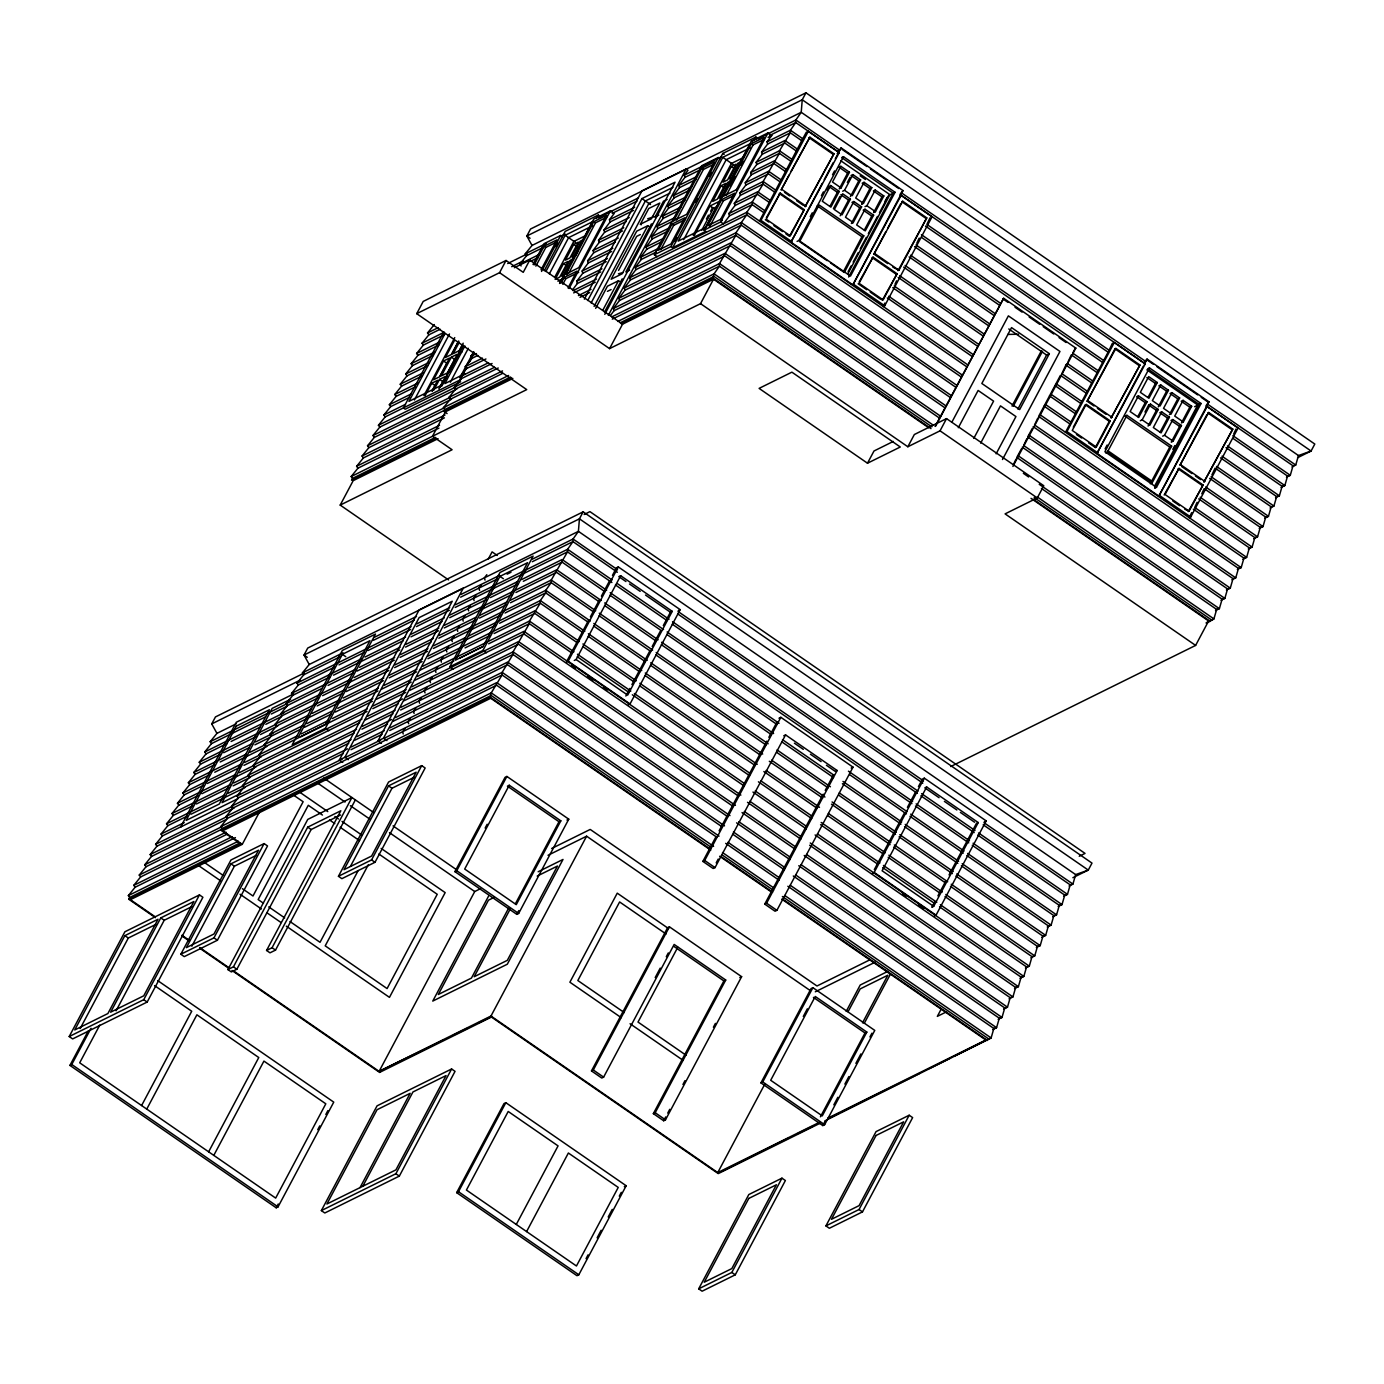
<?xml version="1.0" encoding="UTF-8"?>
<svg xmlns="http://www.w3.org/2000/svg" width="1384" height="1384" viewBox="0 0 1384 1384"><rect width="100%" height="100%" fill="white"/><g stroke="black" fill="none" stroke-linecap="round" stroke-linejoin="round"><path stroke-width="1.5" d="M155.423 917.661L128.747 899.237L240.608 843.894L221.025 830.365L221.942 828.618L220.644 826.732L227.408 818.359L226.094 816.473L232.858 808.1L231.543 806.215L238.308 797.859L237.01 795.956L243.774 787.6L242.46 785.697L249.224 777.341L247.909 775.438L254.673 767.082L253.376 765.179L260.123 756.823L258.825 754.92L265.59 746.564L264.275 744.661L271.039 736.305L269.724 734.42L276.489 726.046L275.191 724.161L281.938 715.788L280.641 713.902L287.405 705.529L286.09 703.643L292.854 695.27L291.54 693.384L298.304 685.011L297.006 683.125L303.771 674.752L302.456 672.866L309.22 664.493L304.03 655.047L307.732 648.058L583.148 511.838L1091.993 863.097L1088.274 870.086L1075.662 874.601L1072.929 884.082L1070.195 884.86L1067.479 894.341L1064.746 895.119L1062.012 904.6L1059.296 905.361L1056.563 914.859L1053.847 915.62L1051.113 925.117L1048.38 925.879L1045.664 935.359L1042.93 936.138L1040.197 945.618L1037.481 946.396L1034.748 955.877L1032.014 956.655L1029.298 966.136L1026.565 966.914L1023.831 976.395L1021.115 977.173L1018.382 986.654L1015.666 987.432L1012.932 996.913L1010.199 997.691L1007.483 1007.171L1004.749 1007.95L1002.016 1017.43L999.3 1018.209L996.566 1027.689L993.85 1028.468L991.117 1037.948L954.389 1056.113M521.111 265.97L519.813 264.084L526.577 255.711L525.263 253.826L532.027 245.452L526.837 236.007L530.539 229.017L805.955 92.797L1314.8 444.056L1311.081 451.028L1298.469 455.544L1295.735 465.041L1293.019 465.803L1290.286 475.3L1287.553 476.061L1284.836 485.542L1282.103 486.32L1279.37 495.801L1276.654 496.579L1273.92 506.06L1271.187 506.838L1268.471 516.318L1265.737 517.097L1263.004 526.577L1260.288 527.356L1257.554 536.836L1254.838 537.615L1252.105 547.095L1249.371 547.874L1246.655 557.354L1243.922 558.133L1241.188 567.613L1238.472 568.392L1235.739 577.872L1233.023 578.65L1230.289 588.131L1227.556 588.909L1224.84 598.39L1222.107 599.168L1219.373 608.649L1216.657 609.427L1213.924 618.908L1206.191 622.731M808.308 131.307L806.267 132.31L801.699 140.684L759.487 221.059L760.958 220.35L808.308 131.307L839.24 152.672L790.973 242.165L852.855 284.879L901.122 195.386L932.072 216.752L884.722 305.795L883.234 306.539L884.878 303.061M837.216 153.676L841.109 147.88L902.991 190.594L852.855 284.879M1143.305 366.241L1096.976 453.398L1158.858 496.112L1208.993 401.827L1147.111 359.113L1144.101 363.023L899.981 194.504L902.991 190.594M894.964 284.274L896.59 280.831M916.779 243.238L919.218 238.1M930.048 217.755L926.882 224.433L1109.12 350.238L1065.49 432.292L1066.96 431.583L1114.293 342.54L1145.243 363.905L1096.976 453.398M935.082 426.428L1003.642 298.269L1075.835 348.111L1012.915 466.46M1013.555 464.28L1015.977 459.142M1222.107 599.168L1016.79 457.429L1021.427 448.883M1026.893 438.624L1023.658 445.492L1230.289 588.131L1226.414 590.034M1233.023 578.65L1027.689 436.911L1032.343 428.365M1037.792 418.106L1034.557 424.974L1241.188 567.613L1237.331 569.533M1243.922 558.133L1038.606 416.394L1060.421 375.358L1085.886 392.952M1092.755 380.998L1067.289 363.421L1065.87 365.099L1061.839 373.68L1087.305 391.257M1068.102 361.708L1071.32 354.84L1096.803 372.434M1074.174 350.1L1072.738 353.162L1098.204 370.739M1109.12 350.238L1112.269 343.543L1114.293 342.54M1293.019 465.803L1205.983 405.737L1208.993 401.827M1191.676 512.582L1189.254 517.737L1190.724 517.028L1238.074 427.985L1207.125 406.619L1206.208 407.069M1197.125 502.323L1194.703 507.478L1252.105 547.095L1248.281 548.981M1201.779 493.794L1204.201 488.638L1260.288 527.356M1211.882 474.989L1215.117 468.121L1271.187 506.838M1233.68 434.005L1236.033 428.988M436.427 438.209L351.553 480.179L352.47 478.432L351.173 476.546L526.733 389.613L416.722 313.666L423.21 301.435L506.042 260.469L523.238 272.337L529.743 260.106L622.558 324.185L713.521 279.205L928.612 427.673M128.747 899.237L129.663 897.489L128.366 895.586L135.13 887.231L133.815 885.327L140.58 876.972L139.265 875.069L146.029 866.713L144.732 864.81L151.479 856.454L150.181 854.568L156.946 846.195L155.631 844.309L162.395 835.936L161.08 834.05L167.845 825.677L166.547 823.791L173.294 815.418L171.997 813.533L178.761 805.159L177.446 803.274L184.21 794.9L182.896 793.015L189.66 784.642L188.362 782.756L195.127 774.383L193.812 772.497L200.576 764.124L199.261 762.238L206.026 753.882L204.728 751.979L211.475 743.623L210.178 741.72L216.942 733.364L211.735 723.901L215.454 716.929L304.186 673.039M448.572 579.896L340.204 505.091L353.197 480.646L438.071 438.659M69.2 1036.547L124.906 931.778L199.452 894.912L202.894 897.282L147.188 1002.051L72.643 1038.917L69.2 1036.547L143.746 999.681L199.452 894.912M443.918 331.797L403.419 407.986L405.201 409.214L460.63 381.794M124.871 935.653L74.753 1029.938L107.883 1013.555L158.018 919.27L124.871 935.653L128.314 938.023L155.925 924.374M445.06 333.492L408.955 401.377L442.084 384.994L463.156 345.394M80.186 1028.537L128.314 938.023M414.404 399.976L449.489 333.977M423.902 395.634L454.748 337.61M425.044 395.772L431.704 383.264L437.673 380.306L431.981 391.015M443.537 360.999L433.555 379.77L439.541 376.811L449.523 358.041L443.537 360.999L446.98 363.369L439.991 376.517M454.367 340.62L445.388 357.505L451.374 354.546L458.363 341.416M157.707 980.599L333.752 1102.131L278.046 1206.883L276.212 1207.799L69.927 1065.403L88.161 1031.115M69.927 1065.403L71.76 1064.486L91.015 1028.295M432.292 390.997L435.13 385.634L431.704 383.264M451.824 354.252L458.813 341.121M433.815 390.115L439.524 379.389L445.51 376.431L438.849 388.939M451.357 357.141L441.375 375.912L447.361 372.936L457.343 354.183L451.357 357.141L454.8 359.511L446.807 374.528M459.194 342.384L453.208 353.647L459.194 350.688L463.19 343.18M416.722 313.666L499.555 272.683L506.042 260.469M99.769 1025.094L79.701 1062.808L275.675 1198.094L325.811 1103.809L263.929 1061.096L213.793 1155.38M440.112 387.122L442.966 381.776L439.524 379.389M458.64 352.263L462.637 344.754M441.652 386.24L447.343 375.531M449.194 372.036L459.177 353.266L462.169 351.778M461.045 349.771L463.034 346.017M160.769 917.903L110.633 1012.188L143.763 995.805L193.898 901.52L160.769 917.903L164.212 920.274L191.822 906.624M464.903 345.913L444.852 383.627L465.093 373.611M116.083 1010.787L164.212 920.274M450.302 382.226L468.346 348.284M459.782 377.884L473.726 351.674M460.941 378.005L466.633 367.296M469.453 362.02L474.435 352.626M447.101 413.574L443.832 411.325L444.766 409.577L510.592 377.019M533.03 264.482L544.102 243.653L560.676 235.453L562.388 236.647M534.138 264.932L544.085 246.231L556.973 239.865L541.058 269.793M535.867 266.126L545.815 247.425L556.852 241.958M541.542 271.454L560.676 235.453M555.711 246.663L557.7 242.909M180.837 954.251L230.972 859.966L264.102 843.583L267.527 845.953L217.409 940.238L184.262 956.621L180.837 954.251L213.966 937.868L264.102 843.583M544.258 270.745L565.174 231.405L598.303 215.022L599.653 215.939L598.338 217.686L638.232 197.947M230.938 863.841L186.373 947.642L213.984 933.992L258.548 850.191L230.938 863.841L234.38 866.211L256.473 855.295M342.35 654.321L297.785 738.122L325.396 724.472L369.96 640.671L342.35 654.321L345.775 656.691M545.919 271.472L565.156 235.28L592.767 221.613L560.347 282.578M155.268 916.848L130.39 899.686L242.269 844.344L259.379 812.166M191.84 946.206L234.38 866.211M549.344 273.842L568.599 237.65L592.525 225.817M554.673 277.354L573.755 241.473L586.453 235.176M563.513 263.635L555.157 279.36L559.759 277.077L568.115 261.368L563.513 263.635L566.956 266.022M573.737 244.432L565.381 260.157L569.983 257.874L578.339 242.165L573.737 244.432L577.163 246.802M559.551 283.478L593.805 219.07L610.379 210.87L614.167 213.499L609.444 219.745L610.05 221.976L603.995 230.003L604.583 232.235L598.528 240.262L599.134 242.494L593.079 250.521L593.684 252.753L587.629 260.78L588.235 263.012L582.162 271.039L582.768 273.271L576.713 281.298L577.318 283.53L572.474 289.948M565.745 274.118L568.53 268.877M577.82 251.421L575.952 254.915L571.817 256.957L580.173 241.248L582.941 239.882M561.091 283.132L564.084 277.527L576.972 271.143L568.011 287.976M574.101 258.41L569.966 260.452L561.61 276.177L578.823 267.648L606.676 215.281L593.788 221.648L565.935 274.032L567.665 275.208M325.361 728.347L375.497 634.062L342.367 650.445L292.232 744.73L325.361 728.347L328.804 730.717M596.452 218.499L598.303 215.022M562.821 284.325L565.797 278.703L578.685 272.337M568.651 273.34L595.501 222.841L606.555 217.375M569.066 288.547L610.379 210.87M141.6 1105.539L191.719 1011.254L154.593 985.616M146.756 1109.086L196.891 1014.801L258.773 1057.532L208.638 1151.817M340.585 814.968L311.14 829.535L236.872 969.215L231.353 971.949L227.91 969.579L307.75 819.414L351.917 797.565L272.077 947.729L266.558 950.462L270.001 952.832L275.52 950.099L355.359 799.935M342.748 762.428L339.305 760.058L419.144 609.894L463.329 588.044L383.489 738.208L377.97 740.924L381.413 743.312M584.359 299.186L641.968 190.854L686.135 169.004L687.986 170.284L684.302 175.162L684.907 177.394L678.852 185.421L679.457 187.653L673.385 195.68L673.991 197.912L667.936 205.922L668.541 208.171L662.486 216.181L663.092 218.43L657.037 226.44L657.625 228.689L651.57 236.699L652.175 238.948L646.12 246.958L646.726 249.207L640.671 257.216L641.276 259.465L635.204 267.475L635.81 269.724L629.755 277.734L630.36 279.983L624.305 287.993L624.911 290.242L618.856 298.252L619.461 300.484L613.389 308.511L613.994 310.743L610.361 315.552M227.91 969.579L233.429 966.845L307.698 827.165L340.827 810.764L266.558 950.462M339.305 760.058L344.841 757.325L419.11 617.645L452.239 601.244L377.97 740.924M587.716 300.518L641.917 198.587L675.046 182.204L604.791 314.341M591.158 302.906L645.359 200.974L672.97 187.307M594.117 306.418L648.785 203.604L669.994 193.12M595.656 308.355L607.438 286.211L618.492 280.744L619.357 281.333M647.729 225.748L636.692 231.197L611.157 279.222L622.194 273.755L647.729 225.748L648.594 226.336M640.394 224.225L648.75 208.5L659.805 203.05L651.449 218.758L640.394 224.225L641.259 224.813M618.562 270.416L636.657 236.37L640.342 234.553M602.784 310.293L618.492 280.744M604.497 312.161L622.177 278.911L623.025 279.516M655.981 217.53L655.134 216.942L663.49 201.216L667.157 199.4M608.32 315.362L686.135 169.004M488.379 558.876L492.099 551.887L497.254 555.451M657.158 256.663L654.372 254.743L701.723 165.699L718.279 157.499L720.009 158.693M671.984 224.139L658.057 250.331L670.946 243.965L684.872 217.772L671.984 224.139L673.714 225.333L684.751 219.866M673.852 220.661L701.705 168.277L714.577 161.893L686.741 214.278L657.625 228.689M660.774 249.656L673.714 225.333M676.568 219.97L703.418 169.453L714.455 164.004M499.555 272.683L609.566 348.63L622.558 324.185M654.372 254.743L670.929 246.542L718.279 157.499M674.665 241.404L676.655 237.667M695.408 202.375L697.398 198.639M709.335 176.183L711.324 172.446M338.44 876.297L388.575 782.012L421.705 765.629L425.147 767.999L375.012 862.284L341.883 878.667L338.44 876.297L371.569 859.914L421.705 765.629M449.852 666.777L499.97 572.492L533.117 556.108L482.981 650.394L449.852 666.777L453.277 669.147M670.929 246.542L672.659 247.736L722.794 153.451L755.923 137.051L757.256 137.985L755.941 139.732M388.541 785.887L343.993 869.688L371.604 856.039L416.151 772.22L388.541 785.887L391.983 788.257L414.075 777.341M499.953 576.367L455.388 660.168L482.999 646.518L527.563 562.7L499.953 576.367L503.395 578.737M722.759 157.326L678.195 241.127L705.805 227.478L750.37 143.659L722.759 157.326L733.07 164.436M350.463 866.349L391.983 788.257M683.661 239.692L726.202 159.696L750.128 147.863M693.194 235.28L731.357 163.502L744.073 157.222M694.387 235.332L709.992 205.991L721.029 200.524M721.133 185.681L712.777 201.407L717.379 199.123L725.718 183.415L721.133 185.681L724.559 188.051M731.34 166.478L722.984 182.186L727.586 179.92L735.942 164.212L731.34 166.478L734.783 168.848M358.145 870.64L320.033 942.296L289.983 921.536M706.446 218.966L708.47 215.143M710.684 211.216L712.691 207.444M701.723 230.367L713.435 208.361L717.102 206.545M704.058 230.159L751.408 141.116L767.982 132.916L771.77 135.528L767.047 141.791L767.653 144.023L761.598 152.05L762.203 154.281L756.148 162.309L756.737 164.54L750.682 172.567L751.287 174.799L745.232 182.826L745.838 185.058L739.783 193.085L740.388 195.317L734.316 203.327L734.921 205.576L728.866 213.586L729.472 215.835L723.434 223.897L720.631 221.959L704.058 230.159L705.788 231.336L672.659 247.736M721.687 199.555L707.76 225.748L720.649 219.381L734.575 193.189L721.687 199.555L723.417 200.749L734.454 195.282M723.538 196.078L751.391 143.694L764.279 137.31L736.426 189.695M368.317 864.758L325.205 945.843L387.087 988.574L437.223 894.289L378.87 854.014M729.956 185.871L735.008 176.408M741.046 165.025L743.052 161.236M754.055 140.545L755.923 137.051M709.49 226.941L723.417 200.749M726.254 195.386L753.121 144.87L764.158 139.421M720.631 221.959L767.982 132.916M583.148 511.838L579.429 518.827L578.408 531.352L573.062 539.016L532.477 559.101M805.955 92.797L802.236 99.769L801.232 112.294L795.869 119.975L757.844 138.781M221.025 830.365L490.213 697.225L491.251 692.882L502.063 674.959L502.15 672.364L512.962 654.442L513.066 651.847L529.328 623.665L529.432 621.087L540.227 603.147L540.331 600.569L545.694 592.888L545.78 590.311L551.143 582.629L551.247 580.052L567.509 551.87L567.613 549.275L572.959 541.611L573.062 539.016L617.524 569.724M621.226 323.579L713.037 278.167L714.058 273.842L719.403 266.178L719.507 263.583L735.769 235.401L735.873 232.806L741.236 225.142L741.322 222.547L746.685 214.883L746.789 212.288L752.135 204.624L752.239 202.029L763.051 184.107L763.138 181.512L779.4 153.33L779.503 150.752L790.316 132.812L790.42 130.234L795.765 122.553L795.869 119.975L839.517 150.095M609.566 348.63L700.529 303.65L713.521 279.205M766.321 217.824L780.178 193.051L804.242 209.659L790.316 235.851L766.252 219.226L780.178 193.051M789.07 175.041L781.112 190.006L809.882 137.172L833.947 153.78L805.177 206.614L833.947 153.78M791.06 171.305L809.882 137.172M804.242 209.659L789.399 236.301L785.956 233.931M276.212 1207.799L278.236 1203.994M317.732 1129.707L319.756 1125.901M325.828 1114.466L327.852 1110.66M454.921 871.643L505.056 777.358L506.89 776.441L568.772 819.172L518.654 913.457L516.803 914.357L454.921 871.643L456.755 870.726L506.89 776.441M588.39 620.638L566.333 662.123L568.167 661.206L618.302 566.921L680.184 609.652L630.049 703.937L628.215 704.837M590.397 616.866L599.41 599.895M601.417 596.123L609.444 581.038M612.455 575.381L616.451 567.838L618.302 566.921M790.973 242.165L822.2 183.432M824.224 179.643L833.289 162.585M835.296 158.797L837.32 155.008M841.109 147.88L838.323 153.122L839.24 152.672M485.144 828.064L487.168 824.259M810.245 216.631L812.27 212.825M821.387 195.68L823.411 191.874M832.528 174.73L834.552 170.924M509.26 785.247L464.695 869.048L516.267 904.652L560.831 820.85L509.26 785.247L507.426 786.164L558.998 821.75L560.831 820.85M576.107 659.528L620.672 575.727L672.243 611.33L627.679 695.131L576.107 659.528L574.274 660.445M798.914 240.487L843.479 156.686L895.05 192.272L850.485 276.091L798.914 240.487L797.08 241.404M826.94 189.902L830.642 185.491L839.24 191.424L830.884 207.133L822.286 201.216L830.642 185.491M840.849 166.288L832.493 181.996L841.091 187.93L849.447 172.221L840.849 166.288L839.015 167.204L847.613 173.138L849.447 172.221M829.967 206.303L837.389 192.341L839.24 191.424M847.613 173.138L839.258 188.847L841.091 187.93M833.41 208.673L839.915 196.459M847.337 182.48L850.122 177.256M844.534 190.3L852.89 174.592L860.623 179.937L852.267 195.646L844.534 190.3L842.7 191.217M233.429 970.824L379.112 1071.372L474.729 891.538L480.507 888.684M231.941 970.461L379.614 1072.41L380.531 1070.662L443.572 1040.041M840.209 215.766L848.565 200.057L850.416 199.14L842.683 193.795L834.327 209.52L842.06 214.849L850.416 199.14M850.433 196.563L858.789 180.837L860.623 179.937M853.841 201.51L845.486 217.236L853.236 222.565L861.592 206.856L853.841 201.51L852.008 202.427L859.741 207.773L861.592 206.856M864.066 182.307L855.71 198.016L863.443 203.362L871.799 187.653L864.066 182.307L862.215 183.224L869.948 188.553L871.799 187.653M321.348 1210.602L377.053 1105.851L451.599 1068.984L455.042 1071.354L399.336 1176.106L324.79 1212.989L321.348 1210.602L395.893 1173.736L451.599 1068.984M488.466 896.33L432.76 1001.082L507.305 964.216L563.011 859.447L538.168 871.747M859.741 207.773L851.385 223.481L853.236 222.565M869.948 188.553L861.609 204.278L863.443 203.362M865.017 209.226L856.661 224.935L865.26 230.868L873.615 215.16L865.017 209.226L863.183 210.143L871.782 216.077L873.615 215.16M865.035 206.649L866.886 205.732L875.242 190.023L883.822 195.957L875.466 211.665L873.633 212.582L881.989 196.857L883.822 195.957M864.343 230.038L871.782 216.077M843.444 271.575L861.955 236.75L863.806 235.834L819.103 204.988L799.606 241.646L827.113 260.625M863.806 235.834L844.309 272.492L830.556 263.012M360.03 1187.61L410.166 1093.325L377.036 1109.726L326.901 1204.011L395.928 1169.861L446.063 1075.576L412.934 1091.976L362.798 1186.261M508.533 908.319L471.442 978.09L438.313 994.49L488.431 900.206L493.967 897.472M885.068 201.251L887.075 197.462M848.098 271.662L851.143 265.936M853.167 262.13L858.218 252.615M860.242 248.791L866.332 237.373M868.356 233.567L877.473 216.423M879.497 212.617L888.614 195.473L895.05 192.272M847.735 273.997L889.912 194.66L840.797 160.752M510.298 908.838L474.193 976.723L507.322 960.34L557.458 866.055L537.217 876.072M515.453 903.666L558.998 821.75M625.845 696.048L629.893 688.419M631.917 684.613L650.151 650.324M652.175 646.518L660.272 631.277M663.317 625.568L670.392 612.23L672.243 611.33M848.652 277.008L893.216 193.189L841.645 157.586L843.479 156.686M516.803 914.357L518.81 910.586M859.153 281.903L873.01 257.13L897.074 273.738L883.148 299.93L859.083 283.305L873.01 257.13M887.698 263.583L873.944 254.085L885.881 231.63M887.871 227.893L900.794 203.569M873.944 254.085L902.714 201.251L926.778 217.859L898.925 270.243L892.853 267.147M379.112 1071.372L490.974 1016.046L586.608 836.196L809.848 990.304M882.213 300.38L897.074 273.738M898.008 270.693L926.778 217.859M456.651 1192.645L504.001 1103.584L505.835 1102.685L626.173 1185.742L578.823 1274.785L576.99 1275.702L456.651 1192.645L458.485 1191.728L505.835 1102.685M867.491 463.207L900.292 446.997L791.89 372.158L759.089 388.385L867.491 463.207L873.996 450.994L893.286 441.444M700.529 303.65L907.835 446.755L914.34 434.524L946.535 418.608L1043.778 485.732L1037.273 497.946L1005.078 513.879L1195.62 645.411L1208.613 620.966L1031.011 498.361M591.47 1070.922L667.59 927.747L669.423 926.83L741.634 976.671L665.496 1119.846L663.663 1120.763L653.352 1113.636L723.901 980.945L725.735 980.028L674.164 944.442L603.614 1077.133L601.781 1078.049L591.47 1070.922L593.303 1070.005L669.423 926.83M778.984 718.227L780.836 717.31L853.028 767.151L776.908 910.326L775.057 911.243L764.746 904.115L766.598 903.216L837.147 770.507L785.576 734.904L715.026 867.612L713.175 868.512L702.864 861.402L716.064 836.576M719.109 830.85L766.805 741.132M768.847 737.309L776.96 722.05M702.864 861.402L704.698 860.485L780.836 717.31M935.636 426.168L1003.642 298.269M516.284 1224.459L558.063 1145.883L508.205 1111.473L466.425 1190.05L576.453 1265.997L618.233 1187.42L568.374 1153.01L526.595 1231.587M907.835 446.755L940.047 430.822L946.535 418.608M655.203 977.571L660.237 968.091M666.292 956.725L668.299 952.919M716.203 862.837L718.227 859.049M951.95 422.034L1008.382 315.863L1059.954 351.467L1002.5 459.523M677.797 947.227L638.007 1022.067L686.135 1055.283M958.316 427.708L978.125 390.461L993.591 401.135L973.8 438.382M980.668 443.122L1000.476 405.875L1015.942 416.567L996.134 453.814M1012.015 406.048L1041.304 350.965M1013.261 406.256L1042.55 351.19M1017.897 409.076L1046.615 355.065L1049.366 353.698L1011.548 327.593L981.844 383.472L1019.662 409.577L1049.366 353.698M764.746 904.115L823.221 794.174M825.227 790.385L833.289 775.213M653.352 1113.636L655.186 1112.736L725.735 980.028M586.055 1258.644L588.062 1254.856M597.127 1237.815L601.158 1230.238M608.216 1216.969L612.247 1209.391M619.288 1196.122L621.312 1192.333M663.663 1120.763L665.687 1116.94M667.728 1113.117L669.752 1109.311M682.952 1084.485L684.976 1080.679M713.4 1027.222L715.424 1023.399M1073.309 427.172L1085.246 404.733L1109.311 421.341L1110.245 420.892L1086.18 404.284L1072.254 430.459L1096.318 447.084L1110.245 420.892M1093.983 405.979L1087.115 401.239L1114.968 348.855L1115.885 348.405L1139.949 365.013L1111.179 417.847L1139.949 365.013M1087.115 401.239L1115.885 348.405M1088.516 442.793L1095.384 447.534L1109.311 421.341M760.923 1082.876L811.059 988.591L812.892 987.674L874.774 1030.405L824.639 1124.69L822.805 1125.59L760.923 1082.876L762.757 1081.959L812.892 987.674M874.325 869.584L904.409 813.014M907.42 807.356L915.429 792.271M918.44 786.614L922.453 779.071L924.304 778.154L986.186 820.885L936.051 915.17L934.217 916.07M872.318 873.356L874.169 872.439L924.304 778.154M1147.111 359.113L1144.326 364.355L1145.243 363.905M490.974 1016.046L717.76 1172.594L765.075 1083.62M803.291 1016.444L807.339 1008.815M1105.107 448.831L1107.131 445.008M926.674 786.96L882.11 870.761L933.681 906.364L978.246 822.563L926.674 786.96L924.823 787.859L939.061 797.686M1149.481 367.919L1104.916 451.72L1156.488 487.324L1201.053 403.505L1149.481 367.919L1147.63 368.819L1199.201 404.422L1154.654 488.241L1156.488 487.324M1105.608 452.879L1107.442 451.962L1126.939 415.304L1171.642 446.15L1152.145 482.826L1150.312 483.725M1138.478 395.824L1130.122 411.532L1138.721 417.466L1147.076 401.758L1138.478 395.824L1136.645 396.724L1145.243 402.657L1147.076 401.758M1137.804 416.636L1145.243 402.657M1148.028 397.416L1155.45 383.454L1157.284 382.538L1148.685 376.604L1140.347 392.329L1148.928 398.263L1157.284 382.538M1144.966 412.017L1148.668 405.028L1150.519 404.128L1158.252 409.456L1149.896 425.182L1142.163 419.836L1140.312 420.753M1142.163 419.836L1150.519 404.128M1160.726 384.925L1152.37 400.633L1160.103 405.979L1168.459 390.253L1160.726 384.925L1158.892 385.825L1166.626 391.17L1168.459 390.253M1148.063 426.082L1156.401 410.373L1158.252 409.456M1158.27 406.879L1166.626 391.17M1161.695 411.844L1153.339 427.552L1161.072 432.898L1169.428 417.172L1161.695 411.844L1159.844 412.743L1167.577 418.089L1169.428 417.172M1171.902 392.623L1163.546 408.349L1171.279 413.678L1179.635 397.969L1171.902 392.623L1170.068 393.54L1177.801 398.886L1179.635 397.969M698.695 1288.833L748.813 1194.548L781.96 1178.165L785.385 1180.535L735.267 1274.82L702.12 1291.203L698.695 1288.833L731.825 1272.45L781.96 1178.165M846.195 1011.427L860.225 985.027L887.836 971.378M848.046 1011.756L860.208 988.903L887.819 975.236L862.491 1022.862M1160.155 432.05L1167.577 418.089M1170.362 412.847L1177.801 398.886M1162.664 436.168L1164.515 435.268L1172.854 419.542L1181.452 425.476L1173.096 441.202L1171.262 442.101L1179.618 426.393L1181.452 425.476M1183.078 400.339L1174.722 416.065L1183.32 421.999L1191.676 406.273L1183.078 400.339L1181.227 401.256L1189.825 407.19L1191.676 406.273M1189.825 407.19L1181.469 422.898L1183.32 421.999M1151.28 481.892L1169.791 447.067L1171.642 446.15M864.273 1023.33L890.344 974.301M1172.819 449.35L1174.826 445.562M1154.567 486.216L1197.765 404.993L1146.869 369.874M820.435 1116.801L865 1032.983L866.834 1032.083L815.263 996.48L770.698 1080.281L822.269 1115.885L866.834 1032.083M934.875 901.555L931.83 907.281L933.681 906.364M937.919 895.846L946.016 880.605M949.061 874.896L976.395 823.463L978.246 822.563M822.805 1125.59L824.812 1121.819M833.825 1104.847L837.839 1097.304M844.863 1084.104L848.876 1076.562M855.883 1063.362L860.9 1053.933M869.931 1036.962L871.937 1033.191M1158.858 496.112L1207.125 406.619M1164.152 495.005L1178.995 468.363L1203.059 484.971L1189.133 511.163L1184.791 509.243M1206.796 414.802L1179.929 465.318L1208.699 412.484L1232.781 429.092L1204.011 481.926L1232.781 429.092M1178.995 468.363L1165.069 494.538L1189.133 511.163M1188.216 511.613L1203.059 484.971M825.919 1225.895L876.055 1131.61L909.184 1115.227L912.627 1117.597L862.491 1211.882L829.362 1228.265L825.919 1225.895L859.049 1209.512L909.184 1115.227M941.345 1008.832L937.331 1016.375L946.535 1011.825M824.778 1120.936L991.117 1037.948L784.763 895.5M1206.398 623.336L1213.924 618.908L1037.308 496.994M486.839 574.671L484.417 577.872L485.023 580.121M481.39 584.93L478.968 588.131L479.573 590.38M475.923 595.189L473.501 598.39L474.107 600.639M470.474 605.448L468.052 608.649L468.657 610.898M465.024 615.707L462.602 618.908L463.207 621.139M459.574 625.966L457.152 629.166L457.741 631.398M454.108 636.207L451.686 639.425L452.291 641.657M448.658 646.466L446.236 649.684L446.842 651.916M443.209 656.725L440.787 659.943L441.392 662.175M437.759 666.984L435.32 670.202L435.925 672.434M432.292 677.243L429.87 680.461L430.476 682.693M426.843 687.502L424.421 690.72L425.026 692.952M421.393 697.761L418.971 700.961L419.577 703.21M415.927 708.02L413.505 711.22L414.11 713.469M410.477 718.279L408.055 721.479L408.661 723.728M405.028 728.538L402.606 731.738L403.211 733.987M351.173 476.546L357.937 468.19L356.622 466.287L363.387 457.931L362.072 456.028L368.836 447.672L367.538 445.769L374.303 437.413L372.988 435.51L379.752 427.154L378.438 425.251L385.202 416.895L383.904 414.992L390.651 406.637L389.354 404.751L396.118 396.378L394.803 394.492L401.568 386.119L400.253 384.233L407.017 375.86L405.72 373.974L412.467 365.601L411.169 363.715L417.933 355.342L416.619 353.456L423.383 345.083L422.068 343.197L428.832 334.824L427.535 332.938L434.299 324.565M444.766 409.577L443.451 407.692L450.215 399.319L448.9 397.433L455.665 389.06L454.367 387.174L461.114 378.801L459.817 376.915L466.581 368.542L465.266 366.656L472.031 358.283L470.716 356.397L473.432 353.058M532.027 245.452L801.232 112.294L1298.469 455.544M525.263 253.826L546.178 243.48M561.402 235.955L565.191 234.069M684.302 175.162L720.874 157.067M507.703 263.531L526.993 253.999M526.577 255.711L543.376 247.39M612.23 213.344L636.934 201.13M684.907 177.394L700.304 169.782M769.625 135.494L795.765 122.553L838.098 151.79M768.085 137.362L771.77 135.528M511.699 266.697L523.273 260.971M519.813 264.084L539.587 254.293M609.444 219.745L634.668 207.271M678.852 185.421L697.121 176.374M767.047 141.791L790.42 130.234L803.118 139.005M514.329 267.735L529.743 260.106M530.556 261.299L538.116 257.562M610.05 221.976L633.474 210.403M679.457 187.653L695.91 179.522M767.653 144.023L790.316 132.812L801.699 140.684M740.544 161.928L737.776 163.295L729.42 179.003L732.188 177.636M603.995 230.003L629.218 217.53M673.385 195.68L691.671 186.632M761.598 152.05L784.953 140.493L797.668 149.264M604.583 232.235L626.208 221.544M673.991 197.912L690.443 189.781M762.203 154.281L784.866 143.071L796.25 150.942M598.528 240.262L623.769 227.789M667.936 205.922L686.222 196.891M756.148 162.309L779.503 150.752L792.202 159.506M599.134 242.494L622.558 230.92M668.541 208.171L684.993 200.04M756.737 164.54L779.4 153.33L790.8 161.201M655.134 216.942L658.801 215.108M731.703 180.456L727.569 182.498L719.213 198.206L736.945 189.435M593.079 250.521L618.302 238.031M662.486 216.181L680.772 207.15M750.682 172.567L774.054 161.011L786.752 169.765M427.535 332.938L438.313 327.61M593.684 252.753L615.309 242.062M663.092 218.43L679.544 210.299M751.287 174.799L773.95 163.589L785.333 171.46M428.832 334.824L440.164 329.219M587.629 260.78L612.852 248.29M657.037 226.44L675.306 217.409M745.232 182.826L768.604 171.253L781.303 180.024M422.068 343.197L443.641 332.523M588.235 263.012L611.659 251.421M745.838 185.058L768.501 173.848L779.884 181.719M423.383 345.083L444.16 334.807M557.908 281.212L563.426 278.478M582.162 271.039L607.403 258.548M651.57 236.699L669.856 227.668M739.783 193.085L763.138 181.512L775.853 190.283M416.619 353.456L439.991 341.9M582.768 273.271L606.209 261.68M652.175 238.948L668.628 230.799M740.388 195.317L763.051 184.107L774.434 191.961M417.933 355.342L438.711 345.066M576.713 281.298L601.953 268.807M646.12 246.958L664.407 237.927M734.316 203.327L757.688 191.77L770.386 200.542M411.169 363.715L434.541 352.159M577.318 283.53L600.742 271.939M646.726 249.207L661.344 241.975M734.921 205.576L757.584 194.365L768.985 202.22M412.467 365.601L433.244 355.325M573.062 290.657L596.487 279.066M640.671 257.216L658.957 248.168M728.866 213.586L752.239 202.029L764.937 210.8M405.72 373.974L429.075 362.418M573.668 292.906L595.293 282.198M641.276 259.465L655.895 252.234M729.472 215.835L752.135 204.624L763.518 212.479M407.017 375.86L427.794 365.584M622.973 272.579L618.423 273.807M578.426 295.57L591.037 289.325M629.564 270.122L625.879 271.939L651.414 223.914L652.279 224.519M635.204 267.475L746.789 212.288L967.814 364.874M400.253 384.233L423.625 372.677M580.034 297.318L589.705 292.526M635.81 269.724L746.685 214.883L966.395 366.552M401.568 386.119L422.345 375.842M470.716 356.397L476.459 353.56M629.755 277.734L741.322 222.547L962.364 375.133M394.803 394.492L418.176 382.935M472.031 358.283L477.826 355.428M630.36 279.983L741.236 225.142L960.946 376.811M607.42 291.367L611.088 289.55M396.118 396.378L414.992 387.036M851.039 175.508L852.89 174.592M465.266 366.656L482.497 358.127M624.305 287.993L735.873 232.806L956.915 385.392M389.354 404.751L410.927 394.077M466.581 368.542L485.922 358.975M624.911 290.242L735.769 235.401L955.496 387.07M390.651 406.637L409.543 397.295M459.817 376.915L488.535 362.712M618.856 298.252L730.423 243.065L951.448 395.651M383.904 414.992L405.46 404.336M461.114 378.801L492.081 363.49M619.461 300.484L730.319 245.66L950.047 397.329M385.202 416.895L460.751 379.614M454.367 387.174L494.555 367.296M613.389 308.511L724.957 253.324L945.999 405.91M378.438 425.251L455.596 387.105M455.665 389.06L498.24 368.006M613.994 310.743L724.87 255.919L944.58 407.588M379.752 427.154L456.91 388.99M448.9 397.433L502.513 370.912M611.797 316.867L719.507 263.583L940.549 416.169M372.988 435.51L450.146 397.346M450.215 399.319L502.496 373.455M612.299 319.15L719.403 266.178L939.13 417.847M374.303 437.413L451.443 399.249M875.242 190.023L873.39 190.94L881.989 196.857M443.451 407.692L508.585 375.479M617.8 321.451L714.058 273.842L933.318 425.199M367.538 445.769L444.679 407.605M620.24 322.783L713.954 276.419L931.899 426.877M368.836 447.672L444.074 410.46M443.832 411.325L511.613 377.797M512.858 378.455L445.475 411.792L432.483 436.219L452.084 449.748L340.204 505.091M362.072 456.028L445.025 415.01M363.387 457.931L444.402 417.847M900.206 195.836L901.122 195.386M356.622 466.287L439.558 425.269M357.937 468.19L438.936 428.106M902.714 201.251L901.797 201.701L925.861 218.326M352.47 478.432L435.424 437.413M584.135 514.502L589.93 511.63L1085.039 853.409L1079.243 856.264M309.22 664.493L578.408 531.352L1075.662 874.601M302.456 672.866L343.042 652.781M373.974 637.488L416.498 616.451M460.958 594.463L499.607 575.346M303.771 674.752L340.55 656.552M373.49 640.273L414.145 620.153M460.63 597.161L497.427 578.962M507.115 574.17L510.99 572.249M532.286 561.714L572.959 541.611L617.351 572.249M211.735 723.901L300.466 680.011M297.006 683.125L411.048 626.71M416.843 623.838L449.696 607.593M455.492 604.721L567.613 549.275L612.074 579.965M298.304 685.011L335.101 666.811M338.976 664.891L364.148 652.452M368.023 650.532L410.633 629.461M416.446 626.589L449.368 610.292M455.18 607.42L567.509 551.87L611.901 582.508M291.54 693.384L361.137 658.957M364.995 657.054L405.581 636.969M411.394 634.097L444.247 617.852M450.042 614.98L517.702 581.522M521.56 579.602L562.146 559.534L606.624 590.224M293.65 693.903L236.301 722.258L180.612 827.027L237.944 798.654M292.854 695.27L329.651 677.07M333.527 675.15L403.246 640.671M410.996 636.83L441.98 621.52M449.731 617.679L486.528 599.48M490.403 597.559L517.512 584.152M523.325 581.28L562.06 562.112L604.67 591.539M216.942 733.364L236.232 723.815M290.588 699.283L272.181 708.383L222.045 802.668L240.453 793.568M286.09 703.643L355.671 669.216M359.546 667.313L400.132 647.228M405.927 644.356L438.797 628.111M444.593 625.239L556.697 569.793L601.175 600.483M210.178 741.72L287.336 703.556M287.405 705.529L322.264 688.281M328.077 685.409L353.249 672.953M357.124 671.05L399.734 649.978M405.529 647.089L438.468 630.81M444.264 627.938L512.063 594.411M515.921 592.49L556.593 572.37L599.22 601.798M211.475 743.623L265.486 716.895M271.281 714.04L286.713 706.411M280.641 713.902L350.221 679.475M354.096 677.572L394.682 657.486M400.478 654.615L433.33 638.37M439.143 635.498L475.854 617.333M479.729 615.413L506.786 602.04M510.644 600.12L551.247 580.052L595.708 610.742M204.728 751.979L283.807 712.864M281.938 715.788L318.735 697.588M322.61 695.668L394.267 660.22M400.08 657.348L431.064 642.02M438.815 638.197L475.612 619.997M479.487 618.077L506.596 604.67M510.471 602.749L551.143 582.629L593.771 612.057M206.026 753.882L227.253 743.381M231.111 741.478L260.036 727.154M265.815 724.299L281.246 716.67M275.191 724.161L344.772 689.734M348.63 687.831L389.233 667.745M395.028 664.874L427.881 648.629M433.676 645.757L545.78 590.311L590.259 621.001M199.261 762.238L276.419 724.074M276.489 726.046L311.348 708.798M317.161 705.927L342.332 693.471M346.208 691.567L388.817 670.479M394.63 667.607L427.552 651.328M433.365 648.456L501.146 614.928M505.022 613.008L545.694 592.888L588.304 622.316M200.576 764.124L219.866 754.591M223.724 752.688L256.507 736.461M260.365 734.558L277.734 725.977M269.724 734.42L308.39 715.286M312.248 713.383L339.322 699.993M343.18 698.072L383.766 678.004M389.561 675.132L422.431 658.888M428.227 656.016L464.955 637.851M468.813 635.931L540.331 600.569L584.809 631.26M193.812 772.497L251.68 743.883M255.538 741.962L272.89 733.382M271.039 736.305L383.368 680.738M389.181 677.866L422.103 661.587M427.916 658.715L495.697 625.187M499.572 623.267L540.227 603.147L582.854 632.574M195.127 774.383L214.399 764.85M220.194 761.978L249.12 747.671M254.915 744.817L270.347 737.188M264.275 744.661L302.94 725.545M306.798 723.642L331.935 711.203M337.731 708.331L378.316 688.263M384.112 685.391L416.982 669.147M422.777 666.275L534.881 610.828L579.36 641.519M188.362 782.756L246.231 754.142M250.089 752.221L265.503 744.592M265.59 746.564L300.449 729.316M304.324 727.396L331.433 713.988M335.309 712.068L377.918 690.997M381.776 689.094L416.636 671.846M420.511 669.925L459.246 650.774M465.059 647.902L490.23 635.446M494.105 633.526L534.778 613.406L577.405 642.833M189.66 784.642L208.949 775.109M214.745 772.237L266.818 746.478M1074.901 348.578L1075.835 348.111M620.672 575.727L618.821 576.626L625.949 581.539M258.825 754.92L297.474 735.804M301.349 733.901L328.406 720.51M332.264 718.59L372.867 698.522M378.662 695.65L411.515 679.406M417.311 676.534L529.432 621.087L573.893 651.778M182.896 793.015L240.764 764.383M244.622 762.48L260.054 754.851M260.123 756.823L296.92 738.623M300.795 736.703L372.452 701.255M376.327 699.335L411.186 682.104M415.062 680.184L453.796 661.033M459.609 658.144L482.843 646.657M488.656 643.785L529.328 623.665L571.955 653.092M184.21 794.9L203.5 785.368M207.358 783.465L240.141 767.238M243.999 765.335L261.368 756.737M253.376 765.179L367.4 708.781M373.213 705.909L406.066 689.664M411.861 686.793L523.965 631.329L744.557 783.603M177.446 803.274L235.315 774.642M239.172 772.739L254.604 765.11M254.673 767.082L367.002 711.514M372.815 708.643L405.737 692.363M409.612 690.443L523.879 633.924L744.073 785.939M178.761 805.159L198.05 795.627M201.908 793.707L255.902 766.995M247.909 775.438L361.951 719.04M367.746 716.168L402.536 698.955M406.412 697.052L518.516 641.588L740.872 795.091M171.997 813.533L229.865 784.901M233.723 782.998L249.155 775.369M249.224 777.341L359.615 722.725M365.428 719.853L398.35 703.574M404.163 700.702L518.412 644.183L738.623 796.198M173.294 815.418L192.584 805.886M196.441 803.966L229.242 787.755M233.1 785.852L250.452 777.254M242.46 785.697L356.501 729.299M362.297 726.427L395.149 710.165M400.962 707.311L513.066 651.847L735.423 805.35M166.547 823.791L224.398 795.16M228.256 793.257L243.688 785.628M243.774 787.6L354.148 732.984M361.899 729.16L392.883 713.833M400.633 709.992L512.962 654.442L733.174 806.457M167.845 825.677L187.134 816.145M190.992 814.224L245.003 787.513M237.01 795.956L351.052 739.558M356.847 736.686L391.637 719.472M395.495 717.569L507.617 662.106L729.973 815.608M161.08 834.05L184.228 822.598M238.308 797.859L348.699 743.243M354.512 740.371L387.433 724.091M393.246 721.22L507.513 664.701L727.724 816.716M162.395 835.936L181.685 826.404M231.543 806.215L347.522 748.848M351.398 746.945L384.25 730.683M390.046 727.811L502.15 672.364L724.524 825.867M155.631 844.309L232.789 806.145M232.858 808.1L343.249 753.501M351 749.678L381.984 734.35M389.734 730.51L502.063 674.959L722.258 826.975M156.946 846.195L234.086 808.031M226.094 816.473L342.073 759.107M345.931 757.204L380.721 739.99M384.596 738.07L496.7 682.623L719.057 836.126M150.181 854.568L227.339 816.404M227.408 818.359L496.596 685.218L716.808 837.216M151.479 856.454L226.717 819.241M220.644 826.732L491.251 692.882L713.608 846.385M144.732 864.81L221.873 826.663M221.942 828.618L491.147 695.477L711.359 847.475M146.029 866.713L221.25 829.5M139.265 875.069L226.076 832.147M678.35 610.552L680.184 609.652M140.58 876.972L227.374 834.033M133.815 885.327L232.183 836.68M135.13 887.231L235.418 837.614M128.366 895.586L238.308 841.212M129.663 897.489L239.605 843.098M1126.939 415.304L1125.106 416.221L1169.791 447.067M1095.384 447.534L1096.318 447.084M1169.445 414.594L1171.279 413.678M1194.6 406.706L1201.053 403.505M1172.854 419.542L1171.02 420.459L1179.618 426.393M1208.699 412.484L1207.782 412.934L1231.846 429.559M1297.604 457.706L1311.081 451.028L802.236 99.769L526.837 236.007L530.089 238.256M566.938 820.072L568.772 819.172M1291.964 466.91L1295.735 465.041L1207.402 404.059M1286.463 477.186L1290.286 475.3L1232.884 435.666M1281.013 487.445L1284.836 485.542L1227.435 445.925M551.628 848.513L590.207 829.431L816.975 985.996L869.048 960.236M783.742 735.821L785.576 734.904M548.029 855.277L586.608 836.196M1275.546 497.704L1279.37 495.801L1221.986 456.184M1270.097 507.963L1273.92 506.06L1216.519 466.443M1264.647 518.221L1268.471 516.318L1211.069 476.702M1259.18 528.48L1263.004 526.577L1205.62 486.96M1253.731 538.739L1257.554 536.836L1200.153 497.219M1242.832 559.24L1246.655 557.354L1040.007 414.716M837.147 770.507L835.313 771.424L826.421 765.283M851.195 768.068L853.028 767.151M1231.881 579.775L1235.739 577.872L1029.108 435.233M1220.965 600.293L1224.84 598.39L1018.191 455.751M1215.515 610.552L1219.373 608.649L1039.228 484.296M950.721 766.546L1195.62 645.411M453.225 1035.284L468.657 1027.655M478.293 1022.88L491.804 1016.202M379.614 1072.41L491.476 1017.067L718.261 1173.615L820.902 1122.856M984.335 821.785L986.186 820.885M739.783 977.588L741.634 976.671M815.314 991.792L875.086 962.226M1072.877 877.698L1088.274 870.086L579.429 518.827L304.03 655.047L307.283 657.296M1069.053 885.985L1072.929 884.082L983.989 822.684M1063.604 896.244L1067.479 894.341L978.523 832.943M1058.154 906.503L1062.012 904.6L973.073 843.202M1052.705 916.762L1056.563 914.859L967.624 853.461M1047.238 927.021L1051.113 925.117L962.174 863.702M1041.789 937.279L1045.664 935.359L956.707 873.961M1036.339 947.538L1040.197 945.618L951.258 884.22M1030.89 957.797L1034.748 955.877L945.808 894.479M1025.423 968.056L1029.298 966.136L940.341 904.738M1019.973 978.315L1023.831 976.395L817.494 833.947M1014.524 988.574L1018.382 986.654L810.263 842.977M624.322 1186.659L626.173 1185.742M1009.057 998.833L1012.932 996.913L806.578 854.464M1003.608 1009.092L1007.483 1007.171L801.128 864.723M998.158 1019.351L1002.016 1017.43L795.679 874.982M992.709 1029.592L996.566 1027.689L790.212 885.241M717.76 1172.594L819.968 1122.043M827.684 1118.22L985.806 1040.007L781.735 899.133M722.448 1170.847L788.153 1138.34M797.824 1133.548L813.29 1125.901M828.756 1118.255L838.41 1113.48M842.285 1111.56L919.599 1073.327M929.269 1068.534L950.531 1058.016M719.196 1171.867L720.51 1171.798M1007.829 334.426L1018.589 334.253M842.164 149.455L866.92 166.547M870.449 168.986L898.735 188.518M1146.384 359.477L1153.46 364.355M1157.007 366.795L1197.662 394.873M1201.208 397.312L1208.284 402.19M901.399 192.826L1145.519 361.328M808.965 137.621L833.03 154.247M1114.968 348.855L1139.032 365.48M860.156 175.82L865.484 179.505M1146.852 377.521L1155.45 383.454M925.481 226.111L1107.702 351.917M1233.231 438.555L1287.553 476.061M852.596 176.581L858.789 180.837M921.433 234.692L1103.654 360.497M921.796 237.598L1102.252 362.175M1226.016 447.603L1282.103 486.32M1002.708 298.736L1007.984 302.387M1015.026 307.248L1022.067 312.109M1029.125 316.971L1039.678 324.271M1043.207 326.693L1053.778 333.994M1059.054 337.627L1066.095 342.505M866.886 205.732L875.466 211.665M1148.668 405.028L1156.401 410.373M915.983 244.951L1000.546 303.321M828.808 186.407L837.389 192.341M840.832 194.712L848.565 200.057M914.564 246.629L999.127 305.016M1220.567 457.862L1276.654 496.579M751.408 141.116L753.138 142.292M751.391 143.694L753.121 144.87M910.516 255.21L995.079 313.58M909.115 256.888L993.677 315.258M1065.87 365.099L1091.336 382.693M1164.515 435.268L1173.096 441.202M1008.78 328.959L1046.615 355.065M905.067 265.469L989.629 323.839M817.269 205.887L861.955 236.75M903.666 267.147L988.228 325.517M1209.651 478.38L1265.737 517.097M782.029 189.556L806.093 206.164M874.861 253.635L898.925 270.243M1088.032 400.789L1112.096 417.397M1180.863 464.868L1204.928 481.476M784.555 192.376L789.71 195.94M796.578 200.68L803.464 205.438M1097.426 408.367L1106.024 414.3M1181.659 466.512L1191.97 473.622M1195.413 475.992L1200.568 479.556M722.794 153.451L724.126 154.368M899.617 275.727L984.18 334.098M1056.373 383.939L1081.838 401.516M779.261 193.5L803.326 210.108M872.076 257.58L896.14 274.188M1178.078 468.813L1202.142 485.421M898.199 277.405L982.761 335.776M1054.971 385.617L1080.437 403.194M894.168 285.986L978.73 344.357M1050.923 394.198L1076.389 411.775M892.749 287.664L977.312 346.035M1049.505 395.876L1074.97 413.453M1198.752 498.897L1254.838 537.615M888.701 296.245L973.263 354.615M1045.474 404.457L1070.939 422.034M701.705 168.277L703.418 169.453M887.3 297.923L971.862 356.293M1044.055 406.135L1069.521 423.712M1193.302 509.156L1249.371 547.874M1107.719 450.63L1151.92 481.148M1107.442 451.962L1152.145 482.826M765.335 219.693L768.76 222.063M773.916 225.627L782.514 231.56M858.149 283.772L866.747 289.706M870.19 292.076L880.501 299.186M1076.475 434.49L1081.648 438.036M1172.75 500.939L1179.618 505.679M760.958 220.35L791.89 241.716M853.772 284.429L884.722 305.795M1066.96 431.583L1097.893 452.949M1159.775 495.662L1190.724 517.028M1033.156 426.653L1238.472 568.392M709.992 205.991L713.435 208.361M720.649 219.381L722.361 220.575M1022.24 447.17L1227.556 588.909M641.917 198.587L650.515 204.521M653.196 216.077L654.044 216.665L647.66 218.81M1023.347 473.311L1028.641 476.978M1041.425 488.448L1216.657 609.427M940.047 430.822L1037.273 497.946M1034.194 497.496L1211.19 619.686M713.037 278.167L930.982 428.625M1033.277 499.243L1210.273 621.416M593.788 221.648L595.501 222.841M565.156 235.28L575.467 242.39M544.085 246.231L545.815 247.425M564.084 277.527L565.797 278.703M678.022 611.468L923.509 780.922M677.745 613.925L922.799 783.102M983.176 824.778L1070.195 884.86M629.495 583.996L640.169 591.366M645.498 595.051L670.392 612.23M944.39 801.371L956.846 809.969M960.392 812.425L974.613 822.234M617.42 583.65L669.008 619.271M672.555 621.727L918.042 791.181M921.606 793.638L974.976 830.486M615.447 584.965L666.95 620.516M672.278 624.184L917.35 793.361M920.896 795.817L974.18 832.597M977.727 835.036L1064.746 895.119M610.188 592.681L663.542 629.53M667.105 631.986L912.592 801.44M916.156 803.896L969.509 840.745M609.998 595.224L661.5 630.775M666.828 634.443L911.9 803.62M915.447 806.076L968.731 842.856M972.277 845.295L1059.296 905.361M604.721 602.94L658.092 639.789M661.656 642.245L779.054 723.278M848.427 771.182L907.143 811.699M910.689 814.155L964.06 851.004M604.548 605.483L656.051 641.034M661.379 644.702L776.805 724.386M849.62 774.642L906.451 813.878M909.997 816.335L963.264 853.115M966.828 855.554L1053.847 915.62M794.399 743.191L803.291 749.332M810.418 754.228L821.075 761.598M599.272 613.198L652.643 650.048M656.189 652.504L773.604 733.537M782.496 739.679L834.085 775.299M842.977 781.441L901.676 821.958M905.24 824.414L958.61 861.263M599.099 615.742L650.584 651.293M655.912 654.961L771.355 734.644M782.012 741.997L833.514 777.548M842.389 783.69L900.984 824.137M904.548 826.594L957.814 863.356M961.361 865.813L1048.38 925.879M593.822 623.457L647.193 660.306M650.739 662.763L768.155 743.796M777.047 749.938L830.417 786.787M839.309 792.928L896.226 832.216M899.79 834.673L953.161 871.505M593.632 626L645.134 661.535M650.463 665.22L765.888 744.903M776.545 752.256L828.047 787.807M838.704 795.16L895.534 834.396M899.081 836.853L952.365 873.615M955.911 876.072L1042.93 936.138M588.373 633.716L641.726 670.565M645.29 673.022L762.688 754.055M771.597 760.197L824.951 797.046M832.078 801.959L890.777 842.475M894.341 844.932L947.694 881.764M588.183 636.242L639.685 671.794M645.013 675.478L760.439 755.162M769.314 761.287L822.598 798.066M831.473 804.191L890.085 844.655M893.631 847.112L945.134 882.646M950.462 886.331L1037.481 946.396M582.906 643.975L636.277 680.824M639.841 683.264L757.238 764.314M766.13 770.456L819.501 807.304M828.393 813.446L885.327 852.734M888.874 855.191L942.244 892.023M582.733 646.501L634.235 682.053M639.564 685.737L754.989 765.421M763.864 771.545L817.148 808.325M827.805 815.678L882.854 853.686M888.182 857.353L939.684 892.905M945.013 896.59L1032.014 956.655M577.457 654.234L630.827 691.066M634.374 693.522L750.007 773.345M760.681 780.714L812.27 816.335M821.162 822.459L879.861 862.993M883.424 865.45L936.795 902.281M577.284 656.76L628.769 692.311M632.332 694.768L749.54 775.68M758.415 781.804L811.681 818.584M820.574 824.708L877.404 863.945M882.715 867.612L934.217 903.164M939.546 906.849L1026.565 966.914M568.167 661.206L630.049 703.937M874.169 872.439L936.051 915.17M755.231 790.973L806.82 826.594M571.627 665.791L575.173 668.23M587.543 676.776L592.854 680.426M603.459 687.762L606.988 690.201M902.385 894.099L905.914 896.538M918.301 905.084L923.595 908.752M752.965 792.063L806.232 828.843M815.107 834.967L1021.115 977.173M749.765 801.232L801.353 836.836M747.498 802.322L800.782 839.102M809.657 845.226L1015.666 987.432M744.315 811.491L795.904 847.094M742.049 812.581L795.333 849.361M804.208 855.485L1010.199 997.691M738.866 821.75L790.454 857.353M736.599 822.84L789.866 859.62M798.758 865.744L1004.749 1007.95M482.981 650.394L486.407 652.764M733.416 832.009L785.005 867.612M732.914 834.327L784.417 869.879M793.292 876.003L999.3 1018.209M727.949 842.268L779.538 877.871M725.683 843.358L778.967 880.138M787.842 886.262L993.85 1028.468M722.5 852.527L774.088 888.13M722.016 854.845L773.518 890.396M782.393 896.521L988.384 1038.727M490.213 697.225L710.424 849.222M721.081 856.575L772.583 892.126M783.24 899.496L987.467 1040.474M710.753 850.139L490.714 698.245L222.668 830.832L242.269 844.344M719.628 856.264L771.096 891.78M704.698 860.485L715.026 867.612M766.598 903.216L776.908 910.326M813.429 997.397L865 1032.983M668.558 928.577L617.247 893.164L569.897 982.207L621.208 1017.638M383.489 738.208L386.932 740.578M666.033 933.992L619.617 901.953L577.837 980.529L624.253 1012.569M674.112 946.569L723.901 980.945M344.841 757.325L348.266 759.695M323.769 778.085L373.507 812.425M393.056 825.902L457.014 870.052M456.755 870.726L518.654 913.457M762.757 1081.959L824.639 1124.69M316.625 782.393L345.048 802.011M350.377 805.696L369.909 819.19M389.458 832.666L474.729 891.538M299.342 791.942L327.783 811.595M334.911 816.491L338.457 818.947M342.021 821.404L361.57 834.915M381.136 848.409L445.164 892.611L389.458 997.362L286.315 926.173M630.066 1023.745L683.142 1060.386M294.29 795.627L303.131 801.734L252.995 896.002L242.39 888.684M322.437 815.055L308.286 805.28L258.151 899.565L263.462 903.233M329.513 819.933L334.807 823.601M340.118 827.251L359.563 840.676M371.569 859.914L375.012 862.284M307.698 827.165L311.14 829.535M859.049 1209.512L862.491 1211.882M593.303 1070.005L603.614 1077.133M655.186 1112.736L665.496 1119.846M203.483 861.834L222.945 875.259M268.773 906.901L284.672 917.886M199.175 866.021L220.523 880.743M240.072 894.254L261.42 908.977M266.749 912.661L280.987 922.488M272.077 947.729L275.52 950.099M731.825 1272.45L735.267 1274.82M213.966 937.868L217.409 940.238M233.429 966.845L236.872 969.215M181.91 935.255L189.02 940.151M199.677 947.521L229.882 968.367M182.117 936.068L189.227 940.982M199.901 948.351L228.377 968.004M458.485 1191.728L578.823 1274.785M143.746 999.681L147.188 1002.051M395.893 1173.736L399.336 1176.106M71.76 1064.486L278.046 1206.883M236.283 726.133L186.148 820.418L219.278 804.035L269.413 709.75L236.283 726.133M748.796 1198.423L704.231 1282.224L731.842 1268.574L776.407 1184.773L748.796 1198.423M876.037 1135.486L831.473 1219.304L859.083 1205.637L903.648 1121.836L876.037 1135.486"/></g></svg>
